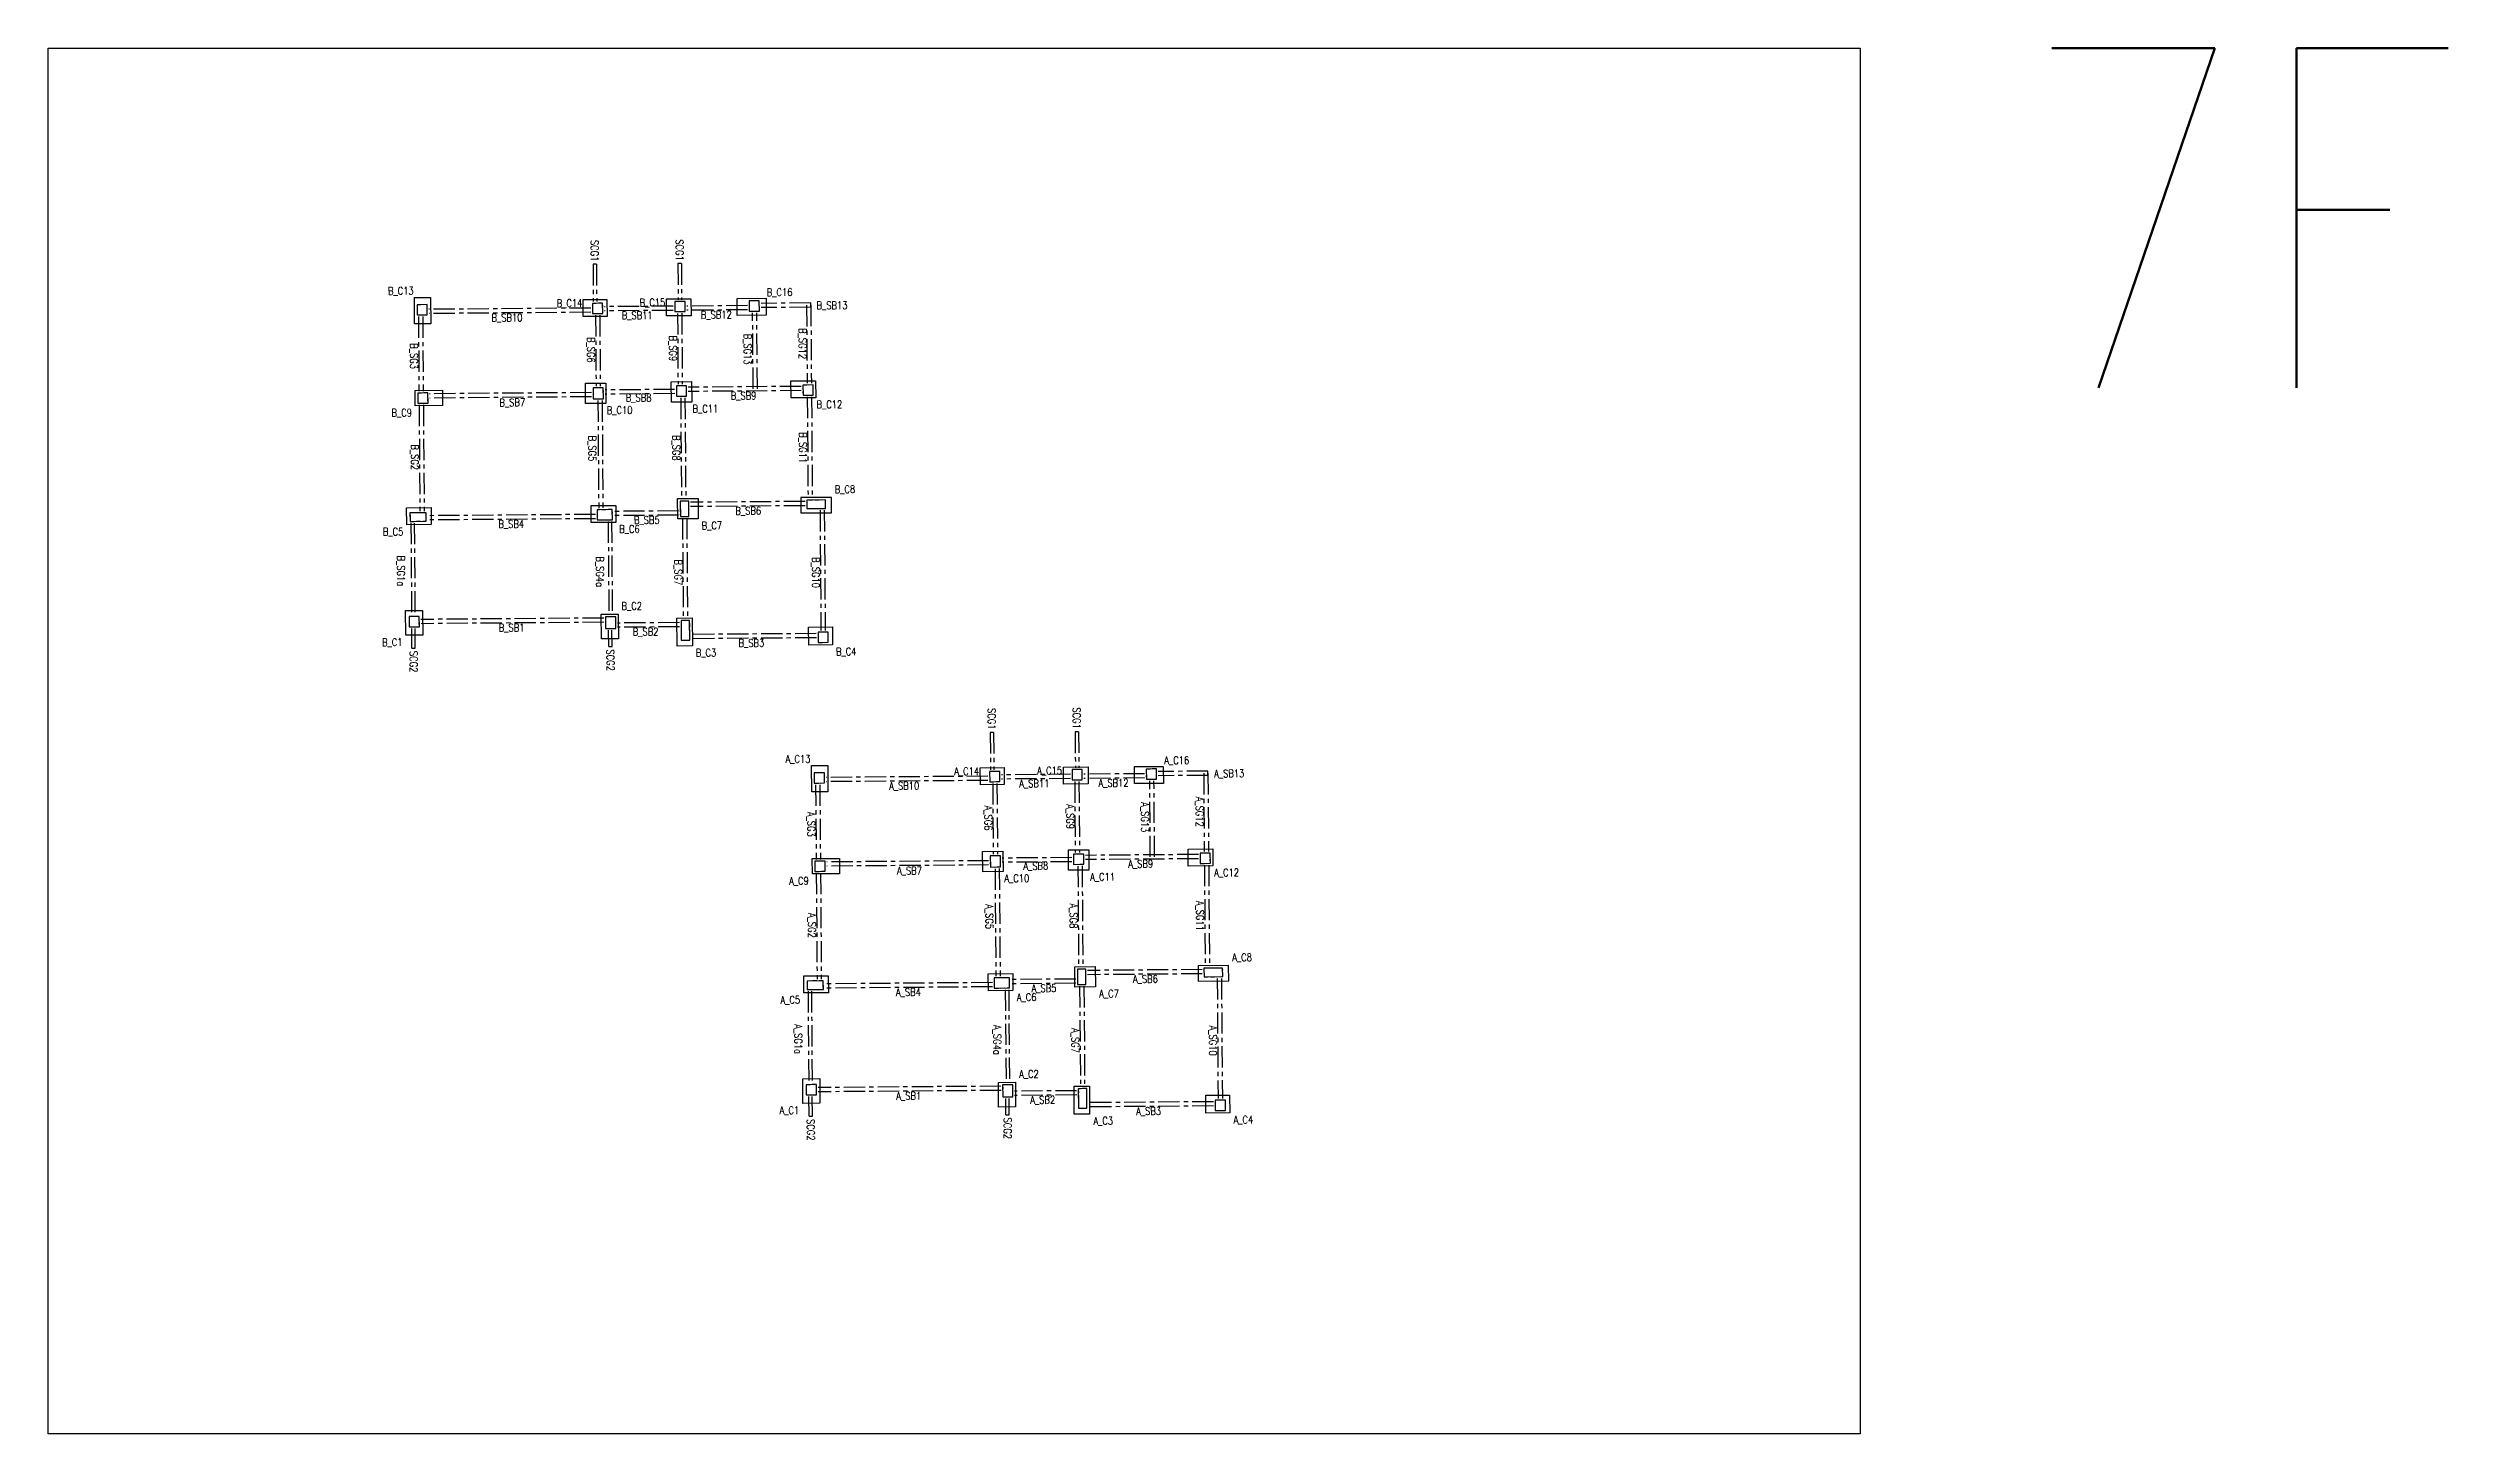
# Model space of a CAD drawing. Header units: millimetres. Extents: x 39613 to 69886, y 27475 to 191272.
# Drawn here: x 50002 to 64126, y 91563 to 99718 of the extents above; entities that cross this region are included whole.
import ezdxf
from ezdxf.enums import TextEntityAlignment as Align

# ---------------------------------------------------------------- set-up
doc = ezdxf.new("R2010")
doc.units = ezdxf.units.MM
doc.header["$LTSCALE"] = 100
doc.header["$MEASUREMENT"] = 0
doc.linetypes.add('CENTER', pattern=[2, 1.25, -0.25, 0.25, -0.25])
doc.linetypes.add('HIDDEN', pattern=[0.375, 0.25, -0.125])
for name, color, linetype in [('TC-COLUMN', 1, 'Continuous'), ('TC-TB', 2, 'Continuous'), ('TC-TC', 4, 'Continuous'), ('TC-虛鋼柱', 4, 'HIDDEN'), ('TC-鋼柱', 11, 'Continuous'), ('TC-鋼粱', 183, 'CENTER')]:
    doc.layers.add(name, color=color, linetype=linetype)
doc.styles.get("Standard").update_dxf_attribs({"font": 'txt.shx', "width": 0.8, "bigfont": 'ae.shx'})

msp = doc.modelspace()

# ---------------------------------------------------------------- linework, layer by layer
at = {"layer": 'Defpoints'}
msp.add_lwpolyline([(60666.19, 99718.14), (60666.19, 91562.78), (50001.56, 91562.78), (50001.56, 99718.14)], close=True, dxfattribs=at)
at = {"layer": 'TC-COLUMN'}
for points in [[(52159.46, 98095.03), (52158.27, 98250.02), (52253.27, 98250.75), (52254.46, 98095.76)], [(53150.73, 98237.65), (53290.73, 98238.72), (53291.49, 98138.72), (53151.5, 98137.65)], [(53640.78, 98241.41), (53785.77, 98242.52), (53786.54, 98142.53), (53641.54, 98141.41)], [(54057.66, 98244.61), (54227.65, 98245.92), (54228.42, 98145.92), (54058.42, 98144.61)], [(53284.57, 97746.66), (53285.49, 97626.66), (53165.49, 97625.74), (53164.57, 97745.74)], [(53789.35, 97755.04), (53790.27, 97635.04), (53670.27, 97634.12), (53669.35, 97754.11)], [(54374.36, 97759.31), (54519.35, 97760.42), (54520.12, 97660.42), (54375.13, 97659.31)], [(52322.47, 97704.08), (52323.16, 97614.08), (52163.17, 97612.86), (52162.47, 97702.85)], [(53827.3, 97067.81), (53828.22, 96947.81), (53708.22, 96946.89), (53707.3, 97066.88)], [(54432.28, 97072.44), (54432.97, 96982.44), (54612.96, 96983.83), (54612.27, 97073.83)], [(52111.67, 97012.63), (52256.66, 97013.74), (52257.43, 96913.75), (52112.44, 96912.63)], [(53197.6, 97025.97), (53342.59, 97027.08), (53343.36, 96927.09), (53198.37, 96925.97)], [(52107.43, 96262.51), (52106.32, 96407.51), (52206.31, 96408.28), (52207.43, 96263.28)], [(53258.63, 96241.41), (53257.51, 96386.41), (53357.51, 96387.18), (53358.62, 96242.18)], [(53702.83, 96364.02), (53792.83, 96364.72), (53794.1, 96199.72), (53704.1, 96199.03)], [(54478.13, 96310.28), (54618.13, 96311.36), (54618.93, 96206.36), (54478.94, 96205.29)], [(54496.89, 95340.4), (54495.7, 95495.39), (54590.7, 95496.12), (54591.89, 95341.13)], [(55488.16, 95483.01), (55628.16, 95484.09), (55628.92, 95384.09), (55488.93, 95383.02)], [(55978.21, 95486.78), (56123.2, 95487.89), (56123.97, 95387.9), (55978.98, 95386.78)], [(56565.85, 95391.29), (56395.85, 95389.98), (56395.09, 95489.98), (56565.08, 95491.29)], [(54659.9, 94949.45), (54660.59, 94859.45), (54500.6, 94858.23), (54499.91, 94948.22)], [(55622, 94992.03), (55622.92, 94872.03), (55502.92, 94871.11), (55502, 94991.11)], [(56126.78, 95000.41), (56127.7, 94880.41), (56007.7, 94879.49), (56006.78, 94999.48)], [(56711.79, 95004.68), (56856.78, 95005.79), (56857.55, 94905.79), (56712.56, 94904.68)], [(54449.1, 94258), (54594.09, 94259.11), (54594.86, 94159.12), (54449.87, 94158)], [(55535.03, 94271.34), (55680.02, 94272.45), (55680.79, 94172.46), (55535.8, 94171.34)], [(56164.73, 94313.18), (56165.65, 94193.18), (56045.65, 94192.26), (56044.73, 94312.25)], [(56769.71, 94317.81), (56770.4, 94227.81), (56950.39, 94229.2), (56949.7, 94319.2)], [(54444.86, 93507.88), (54443.75, 93652.88), (54543.74, 93653.65), (54544.86, 93508.65)], [(55596.06, 93486.78), (55594.94, 93631.78), (55694.94, 93632.55), (55696.05, 93487.55)], [(56040.26, 93609.39), (56130.26, 93610.09), (56131.53, 93445.09), (56041.53, 93444.4)], [(56815.56, 93555.65), (56955.56, 93556.73), (56956.36, 93451.73), (56816.37, 93450.66)]]:
    msp.add_lwpolyline(points, close=True, dxfattribs=at)
at = {"layer": 'TC-虛鋼柱'}
for points in [[(52174.06, 98147.64), (52234.06, 98148.1), (52233.6, 98208.1), (52173.6, 98207.64)], [(53206.36, 98155.57), (53266.36, 98156.03), (53265.9, 98216.03), (53205.9, 98215.57)], [(53691.35, 98166.79), (53751.35, 98167.26), (53750.89, 98227.25), (53690.89, 98226.79)], [(54128.23, 98170.15), (54188.23, 98170.61), (54187.77, 98230.61), (54127.77, 98230.15)], [(52178.05, 97627.97), (52238.05, 97628.43), (52237.59, 97688.43), (52177.59, 97687.97)], [(53210.28, 97653.59), (53270.28, 97654.05), (53269.78, 97719.04), (53209.78, 97718.58)], [(53700, 97669.35), (53760, 97669.81), (53759.54, 97729.81), (53699.54, 97729.35)], [(54445.01, 97674.85), (54505.01, 97675.31), (54504.55, 97735.31), (54444.55, 97734.85)], [(53723.1, 96962), (53773.1, 96962.39), (53772.41, 97052.38), (53722.41, 97052)], [(54577.77, 97008.56), (54577.39, 97058.56), (54467.39, 97057.71), (54467.78, 97007.71)], [(52132.28, 96932.79), (52227.28, 96933.51), (52226.9, 96983.51), (52131.9, 96982.78)], [(53233.25, 96941.24), (53323.25, 96941.93), (53322.79, 97001.93), (53232.79, 97001.24)], [(52127.04, 96312.66), (52187.04, 96313.12), (52186.58, 96373.12), (52126.58, 96372.66)], [(53283.16, 96301.61), (53343.16, 96302.07), (53342.62, 96372.06), (53282.63, 96371.6)], [(53728.83, 96234.21), (53778.83, 96234.59), (53777.95, 96349.59), (53727.95, 96349.21)], [(54533.82, 96220.71), (54593.82, 96221.17), (54593.36, 96281.17), (54533.36, 96280.71)], [(54511.49, 95393.01), (54571.49, 95393.47), (54571.03, 95453.47), (54511.03, 95453.01)], [(55543.79, 95400.94), (55603.79, 95401.4), (55603.33, 95461.4), (55543.33, 95460.94)], [(56028.78, 95412.16), (56088.78, 95412.63), (56088.32, 95472.62), (56028.32, 95472.16)], [(56465.66, 95415.52), (56525.66, 95415.98), (56525.2, 95475.98), (56465.2, 95475.52)], [(54515.48, 94873.34), (54575.48, 94873.8), (54575.02, 94933.8), (54515.02, 94933.34)], [(55547.71, 94898.96), (55607.71, 94899.42), (55607.21, 94964.41), (55547.21, 94963.95)], [(56037.43, 94914.72), (56097.43, 94915.18), (56096.97, 94975.18), (56036.97, 94974.72)], [(56782.44, 94920.22), (56842.44, 94920.68), (56841.98, 94980.68), (56781.98, 94980.22)], [(54469.71, 94178.15), (54564.71, 94178.88), (54564.33, 94228.88), (54469.33, 94228.15)], [(55570.68, 94186.61), (55660.68, 94187.3), (55660.22, 94247.3), (55570.22, 94246.61)], [(56060.54, 94207.37), (56110.53, 94207.76), (56109.84, 94297.75), (56059.84, 94297.37)], [(56915.2, 94253.93), (56914.82, 94303.92), (56804.82, 94303.08), (56805.21, 94253.08)], [(54464.47, 93558.03), (54524.47, 93558.49), (54524.01, 93618.49), (54464.01, 93618.03)], [(55620.59, 93546.97), (55680.59, 93547.44), (55680.05, 93617.43), (55620.06, 93616.97)], [(56066.26, 93479.58), (56116.26, 93479.96), (56115.38, 93594.96), (56065.38, 93594.58)], [(56871.25, 93466.08), (56931.25, 93466.54), (56930.79, 93526.54), (56870.79, 93526.08)]]:
    msp.add_lwpolyline(points, close=True, dxfattribs=at)
at = {"layer": 'TC-鋼柱'}
for points in [[(52174.06, 98147.64), (52234.06, 98148.1), (52233.6, 98208.1), (52173.6, 98207.64)], [(53206.36, 98155.57), (53266.36, 98156.03), (53265.9, 98216.03), (53205.9, 98215.57)], [(53691.35, 98166.79), (53751.35, 98167.26), (53750.89, 98227.25), (53690.89, 98226.79)], [(54128.23, 98170.15), (54188.23, 98170.61), (54187.77, 98230.61), (54127.77, 98230.15)], [(52178.05, 97627.97), (52238.05, 97628.43), (52237.59, 97688.43), (52177.59, 97687.97)], [(53210.28, 97653.59), (53270.28, 97654.05), (53269.78, 97719.04), (53209.78, 97718.58)], [(53700, 97669.35), (53760, 97669.81), (53759.54, 97729.81), (53699.54, 97729.35)], [(54445.01, 97674.85), (54505.01, 97675.31), (54504.55, 97735.31), (54444.55, 97734.85)], [(53723.1, 96962), (53773.1, 96962.39), (53772.41, 97052.38), (53722.41, 97052)], [(54577.77, 97008.56), (54577.39, 97058.56), (54467.39, 97057.71), (54467.78, 97007.71)], [(52132.28, 96932.79), (52227.28, 96933.51), (52226.9, 96983.51), (52131.9, 96982.78)], [(53233.25, 96941.24), (53323.25, 96941.93), (53322.79, 97001.93), (53232.79, 97001.24)], [(52127.04, 96312.66), (52187.04, 96313.12), (52186.58, 96373.12), (52126.58, 96372.66)], [(53283.16, 96301.61), (53343.16, 96302.07), (53342.62, 96372.06), (53282.63, 96371.6)], [(53728.83, 96234.21), (53778.83, 96234.59), (53777.95, 96349.59), (53727.95, 96349.21)], [(54533.82, 96220.71), (54593.82, 96221.17), (54593.36, 96281.17), (54533.36, 96280.71)], [(54511.49, 95393.01), (54571.49, 95393.47), (54571.03, 95453.47), (54511.03, 95453.01)], [(55543.79, 95400.94), (55603.79, 95401.4), (55603.33, 95461.4), (55543.33, 95460.94)], [(56028.78, 95412.16), (56088.78, 95412.63), (56088.32, 95472.62), (56028.32, 95472.16)], [(56465.66, 95415.52), (56525.66, 95415.98), (56525.2, 95475.98), (56465.2, 95475.52)], [(54515.48, 94873.34), (54575.48, 94873.8), (54575.02, 94933.8), (54515.02, 94933.34)], [(55547.71, 94898.96), (55607.71, 94899.42), (55607.21, 94964.41), (55547.21, 94963.95)], [(56037.43, 94914.72), (56097.43, 94915.18), (56096.97, 94975.18), (56036.97, 94974.72)], [(56782.44, 94920.22), (56842.44, 94920.68), (56841.98, 94980.68), (56781.98, 94980.22)], [(54469.71, 94178.15), (54564.71, 94178.88), (54564.33, 94228.88), (54469.33, 94228.15)], [(55570.68, 94186.61), (55660.68, 94187.3), (55660.22, 94247.3), (55570.22, 94246.61)], [(56060.54, 94207.37), (56110.53, 94207.76), (56109.84, 94297.75), (56059.84, 94297.37)], [(56915.2, 94253.93), (56914.82, 94303.92), (56804.82, 94303.08), (56805.21, 94253.08)], [(54464.47, 93558.03), (54524.47, 93558.49), (54524.01, 93618.49), (54464.01, 93618.03)], [(55620.59, 93546.97), (55680.59, 93547.44), (55680.05, 93617.43), (55620.06, 93616.97)], [(56066.26, 93479.58), (56116.26, 93479.96), (56115.38, 93594.96), (56065.38, 93594.58)], [(56871.25, 93466.08), (56931.25, 93466.54), (56930.79, 93526.54), (56870.79, 93526.08)]]:
    msp.add_lwpolyline(points, close=True, dxfattribs=at)
at = {"layer": 'TC-鋼粱'}
for p, q in [((53229.13, 98445.77), (53209.14, 98445.62)), ((53209.14, 98445.62), (53210.82, 98225.61)), ((53229.13, 98445.77), (53230.82, 98225.76)), ((53729.18, 98449.61), (53709.18, 98449.46)), ((53709.18, 98449.46), (53710.81, 98236.95)), ((53729.18, 98449.61), (53730.81, 98237.1)), ((53196.11, 98187.99), (52243.81, 98180.68)), ((53681.1, 98199.22), (53276.05, 98196.11)), ((53681.29, 98174.22), (53276.25, 98171.11)), ((54117.98, 98202.57), (53761.1, 98199.83)), ((54118.17, 98177.57), (53761.29, 98174.83)), ((54490.84, 98217.94), (54197.88, 98215.69)), ((54491.03, 98192.94), (54198.07, 98190.69)), ((54465.94, 98205.24), (54469.47, 97745.04)), ((54491.03, 98192.94), (54490.84, 98217.94)), ((54490.94, 98205.44), (54494.47, 97745.23)), ((52181.64, 98137.7), (52185.01, 97698.03)), ((52206.64, 98137.89), (52210.01, 97698.22)), ((53196.31, 98162.99), (52244, 98155.68)), ((53223.91, 98145.7), (53227.12, 97728.72)), ((53248.91, 98145.9), (53252.12, 97728.91)), ((53706.43, 98156.91), (53709.63, 97739.42)), ((53731.43, 98157.1), (53734.63, 97739.62)), ((54151.74, 97712.6), (54148.31, 98160.3)), ((54176.74, 97712.79), (54173.31, 98160.5)), ((52185.63, 97618.03), (52190.43, 96993.23)), ((52210.63, 97618.22), (52215.42, 96993.43)), ((53199.99, 97690.82), (52247.63, 97683.51)), ((53200.18, 97665.82), (52247.82, 97658.51)), ((53237.85, 97643.8), (53242.71, 97011.32)), ((53262.85, 97643.99), (53267.71, 97011.51)), ((53689.69, 97709.27), (53279.88, 97706.12)), ((53689.89, 97684.27), (53280.07, 97681.12)), ((53725.25, 97659.54), (53729.84, 97062.06)), ((53750.25, 97659.73), (53754.84, 97062.25)), ((54434.61, 97727.27), (53769.6, 97722.16)), ((54434.8, 97702.27), (53769.79, 97697.16)), ((54470.08, 97665.04), (54474.67, 97067.77)), ((54495.08, 97665.23), (54499.67, 97067.96)), ((54457.45, 97050.13), (53782.47, 97044.95)), ((52137.36, 96922.82), (52141.51, 96382.78)), ((52157.36, 96922.98), (52161.51, 96382.93)), ((53223, 96973.66), (52237.03, 96966.09)), ((53223.19, 96948.66), (52237.22, 96941.09)), ((53298.32, 96931.74), (53302.55, 96381.76)), ((53318.32, 96931.89), (53322.55, 96381.91)), ((53712.86, 96994.43), (53332.87, 96991.51)), ((53713.05, 96969.43), (53333.06, 96966.51)), ((53735.82, 96951.97), (53740.37, 96359.3)), ((53760.82, 96952.16), (53765.37, 96359.49)), ((54457.64, 97025.13), (53782.66, 97019.95)), ((54545.35, 96998.31), (54550.78, 96290.84)), ((54570.35, 96998.5), (54575.78, 96291.03)), ((53272.68, 96364.03), (52196.72, 96355.76)), ((53272.88, 96339.03), (52196.91, 96330.76)), ((53718.04, 96337.45), (53352.91, 96334.64)), ((52143.01, 96187.36), (52142.12, 96302.78)), ((52163.01, 96187.51), (52162.12, 96302.93)), ((53301.47, 96196.05), (53300.74, 96291.74)), ((53301.47, 96196.05), (53321.47, 96196.2)), ((53321.47, 96196.2), (53320.74, 96291.89)), ((53718.23, 96312.45), (53353.1, 96309.64)), ((54523.42, 96272.82), (53788.58, 96267.18)), ((54523.61, 96247.82), (53788.77, 96242.18)), ((52143.01, 96187.36), (52163.01, 96187.51)), ((55566.56, 95691.14), (55546.57, 95690.99)), ((55546.57, 95690.99), (55548.26, 95470.98)), ((55566.56, 95691.14), (55568.25, 95471.13)), ((56066.61, 95694.98), (56046.61, 95694.83)), ((56046.61, 95694.83), (56048.24, 95482.32)), ((56066.61, 95694.98), (56068.24, 95482.47)), ((54519.07, 95383.07), (54522.44, 94943.4)), ((54544.07, 95383.26), (54547.44, 94943.59)), ((55533.54, 95433.36), (54581.24, 95426.05)), ((55533.74, 95408.36), (54581.43, 95401.05)), ((55561.34, 95391.07), (55564.55, 94974.09)), ((55586.34, 95391.27), (55589.55, 94974.28)), ((56018.53, 95444.59), (55613.48, 95441.48)), ((56018.72, 95419.59), (55613.68, 95416.48)), ((56043.86, 95402.28), (56047.06, 94984.79)), ((56068.86, 95402.47), (56072.06, 94984.98)), ((56455.41, 95447.94), (56098.53, 95445.2)), ((56455.6, 95422.94), (56098.72, 95420.2)), ((56489.17, 94957.97), (56485.74, 95405.67)), ((56514.17, 94958.16), (56510.74, 95405.87)), ((56828.27, 95463.31), (56535.31, 95461.06)), ((56828.46, 95438.31), (56535.5, 95436.06)), ((56803.37, 95450.61), (56806.9, 94990.41)), ((56828.46, 95438.31), (56828.27, 95463.31)), ((56828.37, 95450.81), (56831.9, 94990.6)), ((55537.42, 94936.19), (54585.06, 94928.88)), ((56027.12, 94954.64), (55617.31, 94951.49)), ((56027.32, 94929.64), (55617.5, 94926.49)), ((56772.04, 94972.64), (56107.03, 94967.53)), ((56772.23, 94947.64), (56107.22, 94942.53)), ((54523.06, 94863.4), (54527.86, 94238.6)), ((54548.06, 94863.59), (54552.85, 94238.8)), ((55537.61, 94911.19), (54585.25, 94903.88)), ((55575.28, 94889.17), (55580.14, 94256.69)), ((55600.28, 94889.36), (55605.14, 94256.88)), ((56062.68, 94904.91), (56067.27, 94307.43)), ((56087.68, 94905.1), (56092.27, 94307.62)), ((56807.52, 94910.41), (56812.1, 94313.14)), ((56832.51, 94910.6), (56837.1, 94313.33)), ((55560.43, 94219.03), (54574.46, 94211.46)), ((56050.29, 94239.8), (55670.3, 94236.88)), ((56050.48, 94214.8), (55670.49, 94211.88)), ((56794.88, 94295.5), (56119.9, 94290.32)), ((56795.07, 94270.5), (56120.09, 94265.32)), ((56882.78, 94243.68), (56888.21, 93536.21)), ((56907.78, 94243.87), (56913.21, 93536.4)), ((54474.79, 94168.19), (54478.94, 93628.15)), ((54494.79, 94168.35), (54498.94, 93628.3)), ((55560.62, 94194.03), (54574.65, 94186.46)), ((55635.76, 94177.11), (55639.98, 93627.13)), ((55655.75, 94177.26), (55659.98, 93627.28)), ((56073.25, 94197.34), (56077.8, 93604.67)), ((56098.25, 94197.53), (56102.8, 93604.86)), ((54480.44, 93432.73), (54479.55, 93548.15)), ((54500.44, 93432.88), (54499.55, 93548.3)), ((55610.11, 93609.4), (54534.15, 93601.13)), ((55610.31, 93584.4), (54534.34, 93576.13)), ((55638.9, 93441.42), (55638.17, 93537.11)), ((55658.9, 93441.57), (55658.17, 93537.26)), ((56055.47, 93582.82), (55690.34, 93580.01)), ((56055.66, 93557.82), (55690.53, 93555.01)), ((56860.85, 93518.19), (56126.01, 93512.55)), ((54480.44, 93432.73), (54500.44, 93432.88)), ((55638.9, 93441.42), (55658.9, 93441.57)), ((56861.04, 93493.19), (56126.2, 93487.55))]:
    msp.add_line(p, q, dxfattribs=at)

# ---------------------------------------------------------------- texts
at = {"layer": 'Defpoints', "color": 2, "width": 0.8}
msp.add_text('7F', height=2000, rotation=360, dxfattribs=at).set_placement((61589.25, 99718.14), align=Align.TOP_LEFT)
at = {"layer": 'TC-TB', "width": 0.8}
for s, rotation, p in [('SCG1', 270.440027, (53218.52, 98525.69)), ('SCG1', 270.440027, (53718.57, 98529.53)), ('B_SB11', 0.440027, (53468.98, 98145.09)), ('B_SB12', 0.440027, (53934.94, 98148.67)), ('B_SB13', 0.440027, (54615.98, 98203.9)), ('B_SB10', 0.440027, (52702.86, 98131.7)), ('B_SG13', 270, (54119.95, 97946.22)), ('B_SG12', 270, (54442.67, 97978.8)), ('B_SG3', 270, (52155.92, 97905.15)), ('B_SG6', 270, (53197.98, 97942)), ('B_SG9', 270, (53680.39, 97950.45)), ('B_SB7', 0.440027, (52734.23, 97632.24)), ('B_SB8', 0.440027, (53477.65, 97660.28)), ('B_SB9', 0.440027, (54095, 97672.16)), ('B_SG2', 270, (52160.49, 97310.42)), ('B_SG5', 270, (53205.02, 97361.79)), ('B_SG8', 270, (53700, 97365.59)), ('B_SG11', 270, (54444.88, 97366.19)), ('B_SB4', 0.440027, (52727.92, 96917.36)), ('B_SB5', 0.440027, (53525.76, 96940.49)), ('B_SB6', 0.440027, (54122.86, 96995.06)), ('B_SG1a', 270, (52079.52, 96641.09)), ('B_SG4a', 270, (53250.59, 96636.36)), ('B_SG7', 270, (53710.77, 96632.93)), ('B_SG10', 270, (54520.66, 96631.86)), ('B_SB1', 0.440027, (52730.11, 96307.36)), ('B_SB2', 0.440027, (53518.38, 96283.41)), ('B_SB3', 0.440027, (54141.4, 96217.39)), ('SCG2', 270.439959, (52153.62, 96107.44)), ('SCG2', 270.439959, (53312.09, 96116.13)), ('SCG1', 270.440027, (55555.95, 95771.06)), ('SCG1', 270.440027, (56056, 95774.9)), ('A_SB10', 0.440027, (55040.29, 95377.07)), ('A_SB11', 0.440027, (55806.41, 95390.46)), ('A_SB12', 0.440027, (56272.37, 95394.03)), ('A_SB13', 0.440027, (56953.41, 95449.27)), ('A_SG3', 270, (54493.35, 95150.52)), ('A_SG6', 270, (55535.41, 95187.37)), ('A_SG9', 270, (56017.82, 95195.82)), ('A_SG13', 270, (56457.38, 95191.59)), ('A_SG12', 270, (56780.1, 95224.17)), ('A_SB8', 0.440027, (55815.08, 94905.65)), ('A_SB9', 0.440027, (56432.43, 94917.53)), ('A_SB7', 0.440027, (55071.66, 94877.61)), ('A_SG5', 270, (55542.45, 94607.16)), ('A_SG8', 270, (56037.43, 94610.96)), ('A_SG11', 270, (56782.31, 94611.56)), ('A_SG2', 270, (54497.92, 94555.79)), ('A_SB6', 0.440027, (56460.29, 94240.43)), ('A_SB4', 0.440027, (55065.35, 94162.73)), ('A_SB5', 0.440027, (55863.19, 94185.86)), ('A_SG1a', 270, (54416.95, 93886.46)), ('A_SG4a', 270, (55588.02, 93881.73)), ('A_SG7', 270, (56048.2, 93878.3)), ('A_SG10', 270, (56858.09, 93877.23)), ('A_SB1', 0.440027, (55067.54, 93552.73)), ('A_SB2', 0.440027, (55855.81, 93528.78)), ('SCG2', 270.439959, (54491.05, 93352.81)), ('SCG2', 270.439959, (55649.52, 93361.5)), ('A_SB3', 0.440027, (56478.83, 93462.76))]:
    msp.add_text(s, height=45, rotation=rotation, dxfattribs=at).set_placement(p, align=Align.MIDDLE_CENTER)
at = {"layer": 'TC-TC', "width": 0.8}
for s, p in [('B_C13', (52077.97, 98289.41)), ('B_C14', (53070.89, 98217.03)), ('B_C15', (53558.93, 98220.78)), ('B_C16', (54307.38, 98281.53)), ('B_C10', (53365.79, 97587.28)), ('B_C11', (53870.57, 97595.65)), ('B_C12', (54600.43, 97621.04)), ('B_C9', (52083.48, 97572.24)), ('B_C8', (54691.9, 97121.95)), ('B_C6', (53423.67, 96887.7)), ('B_C7', (53908.52, 96908.43)), ('B_C5', (52032.75, 96872.02)), ('B_C2', (53437.14, 96435.28)), ('B_C1', (52027.74, 96221.9)), ('B_C3', (53874.4, 96160.34)), ('B_C4', (54699.24, 96166.67)), ('A_C13', (54415.4, 95534.78)), ('A_C14', (55408.32, 95462.4)), ('A_C15', (55896.36, 95466.15)), ('A_C16', (56644.81, 95526.9)), ('A_C9', (54420.91, 94817.61)), ('A_C10', (55703.22, 94832.65)), ('A_C11', (56208, 94841.02)), ('A_C12', (56937.86, 94866.41)), ('A_C8', (57029.33, 94367.31)), ('A_C5', (54370.18, 94117.39)), ('A_C6', (55761.1, 94133.07)), ('A_C7', (56245.95, 94153.8)), ('A_C2', (55774.57, 93680.65)), ('A_C1', (54365.17, 93467.27)), ('A_C3', (56211.83, 93405.71)), ('A_C4', (57036.67, 93412.04))]:
    msp.add_text(s, height=45, rotation=0.440027, dxfattribs=at).set_placement(p, align=Align.MIDDLE_CENTER)

doc.saveas('drawing.dxf')
